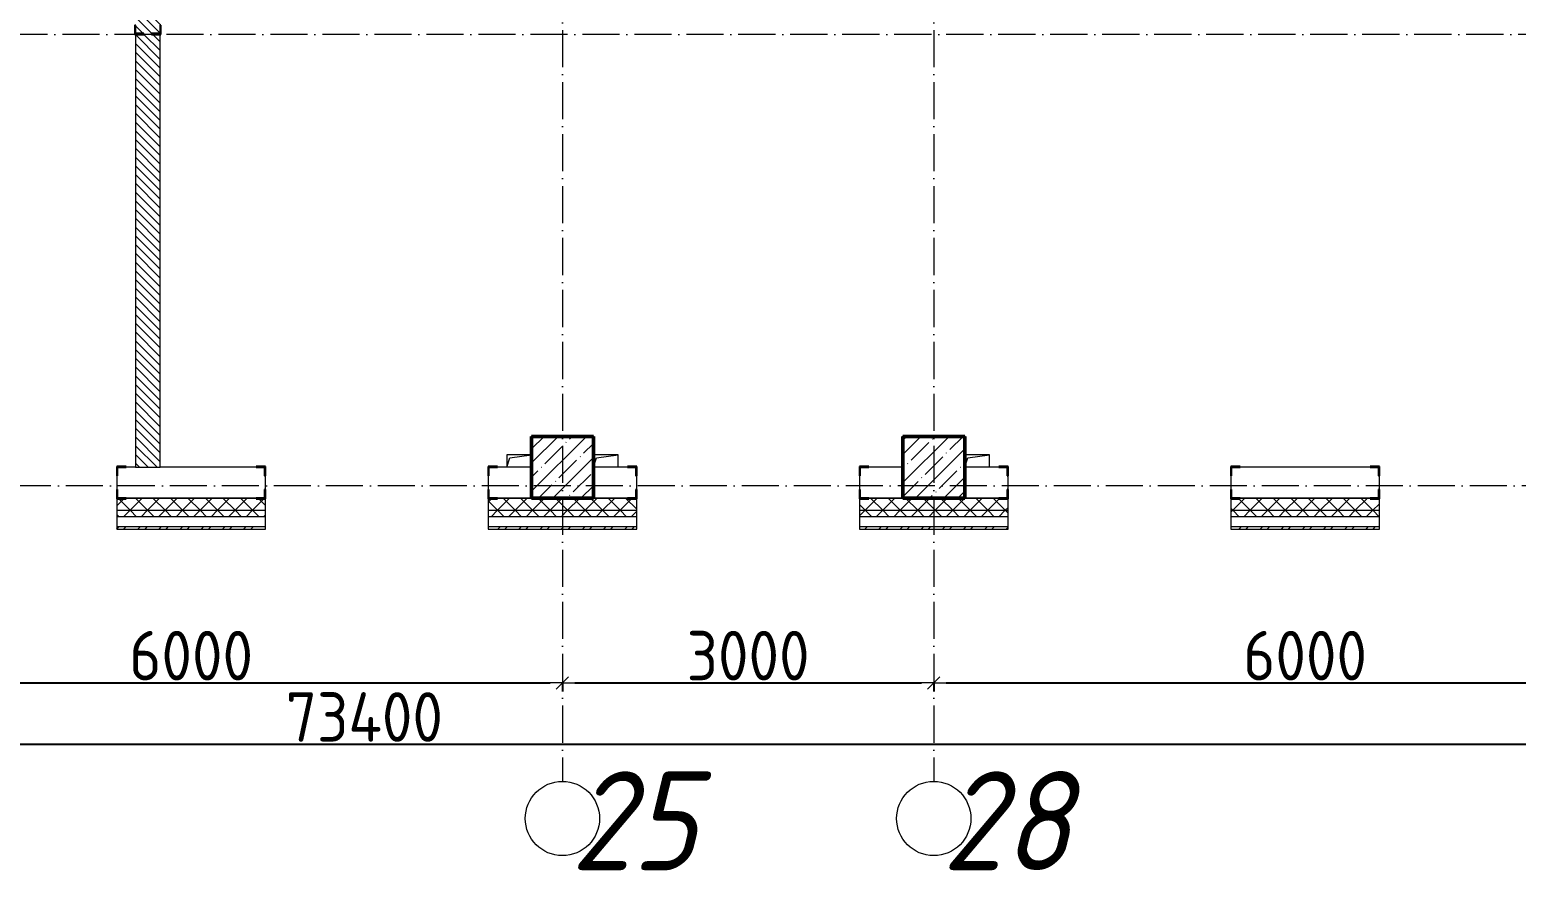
# Model space of a CAD drawing. Header units: millimetres. Extents: x -401725 to 250493, y 305116 to 802890.
# Drawn here: x 174075 to 186085, y 511189 to 517984 of the extents above; entities that cross this region are included whole.
import ezdxf

# ---------------------------------------------------------------- set-up
doc = ezdxf.new("R2010")
doc.units = ezdxf.units.MM
doc.linetypes.add('50_200_ШТРИХ_1Т_ш5_п1_п1_', pattern=[700, 500, -100, 0, -100])
for name, color, linetype, lineweight in [('A-____-____-DIMS', 7, 'Continuous', 9), ('A-GENM-____-MCUT', 7, 'Continuous', 25), ('A-GENM-____-OTLN', 7, 'Continuous', 9), ('A-GENM-____-OTLN-1', 7, 'Continuous', 25), ('A-WALL-____-MCUT', 7, 'Continuous', 13), ('A-WALL-____-MCUT-1', 7, 'Continuous', 9), ('A-WALL-____-PATT-1', 7, 'Continuous', 9), ('A-WALL-FNSH-MCUT-1', 7, 'Continuous', 9), ('S-COLS-____-MCUT', 7, 'Continuous', 50), ('S-COLS-____-OTLN', 7, 'Continuous', 9), ('S-GRID-____-IDEN', 7, 'Continuous', 9), ('S-GRID-____-OTLN-1', 7, '50_200_ШТРИХ_1Т_ш5_п1_п1_', 9)]:
    doc.layers.add(name, color=color, linetype=linetype, lineweight=lineweight)
doc.styles.add('ISOCPEUR_I_9', font='isocpeui.ttf', dxfattribs={"width": 0.9, "height": 250})
doc.styles.add('СПДС', font='isocpeur.ttf', dxfattribs={"width": 0.9})
doc.dimstyles.new('Размера А3', dxfattribs={"dimtxt": 200, "dimasz": 100, "dimexe": 70, "dimexo": 100, "dimgap": 20, "dimtad": 1, "dimdec": 0, "dimrnd": 10, "dimzin": 0, "dimdsep": 46, "dimtxsty": 'СПДС', "dimblk": 'ARROWHEAD_6', "dimcen": 1, "dimclrd": 256, "dimclre": 256, "dimclrt": 256, "dimazin": 0, "dimtfac": 1, "dimtdec": 0, "dimtmove": 2, "dimatfit": 3, "dimfxl": 1, "dimtolj": 1, "dimtzin": 0, "dimarcsym": 0})
pattern_1 = [(45, (142429.06, 459015.94), (-70.71068, 70.71068), []), (135, (142429.06, 459015.94), (-70.71068, -70.71068), [])]

# ---------------------------------------------------------------- blocks, each defined once
blk = doc.blocks.new('BSC_Колонна _Прямоугольная - 500х500-V14-АР1_План отверстий 3 этажа в осях 1-64_Ю-ЯЯ')
at = {"layer": 'S-COLS-____-OTLN'}
h = blk.add_hatch(dxfattribs=at)
h.set_pattern_fill('FP_21', color=256, style=0, pattern_type=2)
h.set_pattern_definition([(45, (-35950, -55431.04), (-114.04925, 114.04925), []), (45, (-35835.95, -55431.04), (-114.04925, 114.04925), [201.613, -40.323, 3.353, -36.97])])
h.paths.add_polyline_path([(-250, -250), (250, -250), (250, 250), (-250, 250), (-250, 178)], flags=0)
at = {"layer": 'S-COLS-____-MCUT'}
for p, q in [((250, 250), (-250, 250)), ((-250, 250), (-250, -250)), ((250, -250), (250, 250)), ((-250, -250), (250, -250))]:
    blk.add_line(p, q, dxfattribs=at)
blk = doc.blocks.new('BSC_Колонна _Прямоугольная - 500х500-V44-АР1_План отверстий 3 этажа в осях 1-64_Ю-ЯЯ')
at = {"layer": 'S-COLS-____-OTLN'}
h = blk.add_hatch(dxfattribs=at)
h.set_pattern_fill('FP_52', color=256, style=0, pattern_type=2)
h.set_pattern_definition([(45, (-38950, -55431.04), (-114.04925, 114.04925), []), (45, (-38835.95, -55431.04), (-114.04925, 114.04925), [201.613, -40.323, 3.353, -36.97])])
h.paths.add_polyline_path([(-250, -250), (250, -250), (250, 250), (-250, 250)], flags=0)
at = {"layer": 'S-COLS-____-MCUT'}
for p, q in [((250, 250), (-250, 250)), ((-250, 250), (-250, -250)), ((250, -250), (250, 250)), ((-250, -250), (250, -250))]:
    blk.add_line(p, q, dxfattribs=at)
blk = doc.blocks.new('Фахверк_СКБ_Уголок - 250_2700-27497298-АР1_План отверстий 3 этажа в осях 1-64_Ю-ЯЯ')
at = {"layer": 'A-GENM-____-MCUT'}
for p, q in [((200, 181), (125, 181)), ((125, 181), (125, 106)), ((131, 106), (131, 175)), ((131, 175), (200, 175)), ((200, 175), (200, 181)), ((125, 106), (131, 106)), ((131, -6), (125, -6)), ((125, -6), (125, -81)), ((125, -81), (200, -81)), ((131, -75), (131, -6)), ((200, -75), (131, -75)), ((200, -81), (200, -75))]:
    blk.add_line(p, q, dxfattribs=at)
blk = doc.blocks.new('Фахверк_СКБ_Уголок - 200_3960-28339211-АР1_План отверстий 3 этажа в осях 1-64_Ю-ЯЯ')
at = {"layer": 'A-GENM-____-MCUT'}
for p, q in [((125, 156), (50, 156)), ((50, 156), (50, 150)), ((50, 150), (119, 150)), ((119, 150), (119, 81)), ((125, 81), (125, 156)), ((119, 81), (125, 81)), ((125, 19), (119, 19)), ((119, 19), (119, -50)), ((125, -56), (125, 19)), ((119, -50), (50, -50)), ((50, -50), (50, -56)), ((50, -56), (125, -56))]:
    blk.add_line(p, q, dxfattribs=at)
blk = doc.blocks.new('AR_Отверстие прямоугольное _в плите_ - AR_Отверстие прямоугольное _в плите_-V178-АР1_План отверстий 3 этажа в осях 1-64_Ю-ЯЯ')
at = {"layer": 'A-GENM-____-OTLN'}
for p, q in [((100, 50), (-100, 50)), ((-100, -50), (-75, 25)), ((-75, 25), (100, 50)), ((100, -50), (100, 50))]:
    blk.add_line(p, q, dxfattribs=at)
blk = doc.blocks.new('AR_Отверстие прямоугольное _в плите_ - AR_Отверстие прямоугольное _в плите_-V185-АР1_План отверстий 3 этажа в осях 1-64_Ю-ЯЯ')
at = {"layer": 'A-GENM-____-OTLN'}
for p, q in [((100, 50), (-100, 50)), ((-100, 50), (-100, -50)), ((-100, -50), (-75, 25)), ((-75, 25), (100, 50))]:
    blk.add_line(p, q, dxfattribs=at)
blk = doc.blocks.new('Ось сетки - Круг_Ø6_00__ISO-2_5_0_9K_-25732049-АР1_План отверстий 3 этажа в осях 1-64_Ю-ЯЯ')
at = {"layer": 'S-GRID-____-IDEN'}
blk.add_circle((0, 0), 3, dxfattribs=at)
blk = doc.blocks.new('ARROWHEAD_6')
at = {"color": 0, "linetype": 'Continuous'}
for p, q in [((0, 0), (-1, 0)), ((-0.5, -0.5), (0.5, 0.5))]:
    blk.add_line(p, q, dxfattribs=at)
blk = doc.blocks.new('*D2574')
at = {"layer": 'A-____-____-DIMS', "lineweight": -2, "transparency": 16777216}
for p, q in [((172379, 512710), (172379, 512634)), ((172479, 512704), (178279, 512704)), ((178379, 512710), (178379, 512634))]:
    blk.add_line(p, q, dxfattribs=at)
at = {"layer": 'Defpoints', "color": 0, "transparency": 16777216}
for p in [(172379, 512810), (178379, 512810), (178379, 512704)]:
    blk.add_point(p, dxfattribs=at)
at = {"layer": 'A-____-____-DIMS', "lineweight": -2, "transparency": 16777216, "xscale": 100, "yscale": 100, "zscale": 100, "rotation": 180}
blk.add_blockref('ARROWHEAD_6', (172379, 512704), dxfattribs=at)
at = {"layer": 'A-____-____-DIMS', "lineweight": -2, "transparency": 16777216, "xscale": 100, "yscale": 100, "zscale": 100}
blk.add_blockref('ARROWHEAD_6', (178379, 512704), dxfattribs=at)
at = {"layer": 'A-____-____-DIMS', "transparency": 16777216, "insert": (175379, 512924), "char_height": 400, "attachment_point": 5, "style": 'СПДС'}
blk.add_mtext('\\A1;6000', dxfattribs=at)
blk = doc.blocks.new('*D2575')
at = {"layer": 'A-____-____-DIMS', "lineweight": -2, "transparency": 16777216}
for p, q in [((178379, 512710), (178379, 512634)), ((178479, 512704), (181279, 512704)), ((181379, 512710), (181379, 512634))]:
    blk.add_line(p, q, dxfattribs=at)
at = {"layer": 'Defpoints', "color": 0, "transparency": 16777216}
for p in [(178379, 512810), (181379, 512810), (181379, 512704)]:
    blk.add_point(p, dxfattribs=at)
at = {"layer": 'A-____-____-DIMS', "lineweight": -2, "transparency": 16777216, "xscale": 100, "yscale": 100, "zscale": 100, "rotation": 180}
blk.add_blockref('ARROWHEAD_6', (178379, 512704), dxfattribs=at)
at = {"layer": 'A-____-____-DIMS', "lineweight": -2, "transparency": 16777216, "xscale": 100, "yscale": 100, "zscale": 100}
blk.add_blockref('ARROWHEAD_6', (181379, 512704), dxfattribs=at)
at = {"layer": 'A-____-____-DIMS', "transparency": 16777216, "insert": (179879, 512924), "char_height": 400, "attachment_point": 5, "style": 'СПДС'}
blk.add_mtext('\\A1;3000', dxfattribs=at)
blk = doc.blocks.new('*D2576')
at = {"layer": 'A-____-____-DIMS', "lineweight": -2, "transparency": 16777216}
for p, q in [((181379, 512710), (181379, 512634)), ((181479, 512704), (187279, 512704)), ((187379, 512710), (187379, 512634))]:
    blk.add_line(p, q, dxfattribs=at)
at = {"layer": 'Defpoints', "color": 0, "transparency": 16777216}
for p in [(181379, 512810), (187379, 512810), (187379, 512704)]:
    blk.add_point(p, dxfattribs=at)
at = {"layer": 'A-____-____-DIMS', "lineweight": -2, "transparency": 16777216, "xscale": 100, "yscale": 100, "zscale": 100, "rotation": 180}
blk.add_blockref('ARROWHEAD_6', (181379, 512704), dxfattribs=at)
at = {"layer": 'A-____-____-DIMS', "lineweight": -2, "transparency": 16777216, "xscale": 100, "yscale": 100, "zscale": 100}
blk.add_blockref('ARROWHEAD_6', (187379, 512704), dxfattribs=at)
at = {"layer": 'A-____-____-DIMS', "transparency": 16777216, "insert": (184379, 512924), "char_height": 400, "attachment_point": 5, "style": 'СПДС'}
blk.add_mtext('\\A1;6000', dxfattribs=at)
blk = doc.blocks.new('*D2587')
at = {"layer": 'A-____-____-DIMS', "lineweight": -2, "transparency": 16777216}
for p, q in [((140079, 512214), (140079, 512138)), ((140179, 512208), (213379, 512208)), ((213479, 512214), (213479, 512138))]:
    blk.add_line(p, q, dxfattribs=at)
at = {"layer": 'Defpoints', "color": 0, "transparency": 16777216}
for p in [(140079, 512314), (213479, 512314), (213479, 512208)]:
    blk.add_point(p, dxfattribs=at)
at = {"layer": 'A-____-____-DIMS', "lineweight": -2, "transparency": 16777216, "xscale": 100, "yscale": 100, "zscale": 100, "rotation": 180}
blk.add_blockref('ARROWHEAD_6', (140079, 512208), dxfattribs=at)
at = {"layer": 'A-____-____-DIMS', "lineweight": -2, "transparency": 16777216, "xscale": 100, "yscale": 100, "zscale": 100}
blk.add_blockref('ARROWHEAD_6', (213479, 512208), dxfattribs=at)
at = {"layer": 'A-____-____-DIMS', "transparency": 16777216, "insert": (176779, 512428), "char_height": 400, "attachment_point": 5, "style": 'СПДС'}
blk.add_mtext('\\A1;73400', dxfattribs=at)

msp = doc.modelspace()

# ---------------------------------------------------------------- hatches: boundary and pattern name
at = {"layer": 'A-WALL-____-PATT-1'}
h = msp.add_hatch(dxfattribs=at)
h.set_pattern_fill('FP_9', color=256, style=0, pattern_type=2)
h.set_pattern_definition([(135, (142429.057, 459015.94), (-35.35534, -35.35534), [])])
h.paths.add_polyline_path([(175129.0567, 514446.983), (175129.0567, 517946.983), (175060.0567, 517946.983), (175060.0567, 517952.983), (175129.0567, 517952.983), (175129.0567, 521996.983), (174929.0567, 521996.983), (174929.0567, 517952.983), (174998.0567, 517952.983), (174998.0567, 517946.983), (174929.0567, 517946.983), (174929.0567, 514446.983), (175113.1201, 514446.983)], flags=0)
h = msp.add_hatch(dxfattribs=at)
h.set_pattern_fill('FP_4', color=256, style=0, pattern_type=2)
h.set_pattern_definition(pattern_1)
h.paths.add_polyline_path([(216648.5309, 514096.983), (216729.0567, 514096.983), (216729.0567, 514196.983), (210379.0567, 514196.983), (210379.0567, 514096.983), (213113.6023, 514096.983)], flags=0)
h.paths.add_polyline_path([(206043.7451, 514096.983), (206429.0567, 514096.983), (206429.0567, 514190.983), (206354.0567, 514190.983), (206354.0567, 514196.983), (205404.0567, 514196.983), (205404.0567, 514190.983), (205329.0567, 514190.983), (205329.0567, 514096.983), (205679.0567, 514096.983)], flags=0)
h.paths.add_polyline_path([(207811.2094, 514096.983), (209379.0567, 514096.983), (209379.0567, 514196.983), (207504.0567, 514196.983), (207504.0567, 514190.983), (207429.0567, 514190.983), (207429.0567, 514096.983)], flags=0)
h.paths.add_polyline_path([(202404.0567, 514096.983), (203529.0567, 514096.983), (203529.0567, 514190.983), (203454.0567, 514190.983), (203454.0567, 514196.983), (202404.0567, 514196.983), (202404.0567, 514190.983), (202329.0567, 514190.983), (202329.0567, 514096.983), (202335.0567, 514096.983)], flags=0)
h.paths.add_polyline_path([(200529.0567, 514096.983), (200529.0567, 514190.983), (200454.0567, 514190.983), (200454.0567, 514196.983), (199404.0567, 514196.983), (199404.0567, 514190.983), (199329.0567, 514190.983), (199329.0567, 514096.983), (199857.6201, 514096.983)], flags=0)
h.paths.add_polyline_path([(196404.0567, 514096.983), (197529.0567, 514096.983), (197529.0567, 514190.983), (197454.0567, 514190.983), (197454.0567, 514196.983), (196404.0567, 514196.983), (196404.0567, 514190.983), (196329.0567, 514190.983), (196329.0567, 514096.983)], flags=0)
h.paths.add_polyline_path([(194454.0567, 514096.983), (194529.0567, 514096.983), (194529.0567, 514190.983), (194454.0567, 514190.983), (194454.0567, 514196.983), (193404.0567, 514196.983), (193404.0567, 514190.983), (193329.0567, 514190.983), (193329.0567, 514096.983), (193671.4951, 514096.983)], flags=0)
h.paths.add_polyline_path([(190679.0567, 514096.983), (191529.0567, 514096.983), (191529.0567, 514190.983), (191454.0567, 514190.983), (191454.0567, 514196.983), (190404.0567, 514196.983), (190404.0567, 514190.983), (190329.0567, 514190.983), (190329.0567, 514096.983), (190404.0567, 514096.983)], flags=0)
h.paths.add_polyline_path([(188369.1023, 514096.983), (188529.0567, 514096.983), (188529.0567, 514190.983), (188454.0567, 514190.983), (188454.0567, 514196.983), (186854.0567, 514196.983), (186854.0567, 514190.983), (186779.0567, 514190.983), (186779.0567, 514096.983), (187485.3701, 514096.983)], flags=0)
h.paths.add_polyline_path([(184834.1737, 514096.983), (184979.0567, 514096.983), (184979.0567, 514190.983), (184904.0567, 514190.983), (184904.0567, 514196.983), (183854.0567, 514196.983), (183854.0567, 514190.983), (183779.0567, 514190.983), (183779.0567, 514096.983)], flags=0)
h.paths.add_polyline_path([(181979.0567, 514096.983), (181979.0567, 514190.983), (181904.0567, 514190.983), (181904.0567, 514196.983), (180854.0567, 514196.983), (180854.0567, 514190.983), (180779.0567, 514190.983), (180779.0567, 514096.983), (181299.2451, 514096.983)], flags=0)
h.paths.add_polyline_path([(178648.0487, 514096.983), (178979.0567, 514096.983), (178979.0567, 514190.983), (178904.0567, 514190.983), (178904.0567, 514196.983), (177854.0567, 514196.983), (177854.0567, 514190.983), (177779.0567, 514190.983), (177779.0567, 514096.983), (178206.1826, 514096.983)], flags=0)
h.paths.add_polyline_path([(174854.0567, 514096.983), (175979.0567, 514096.983), (175979.0567, 514190.983), (175904.0567, 514190.983), (175904.0567, 514196.983), (174854.0567, 514196.983), (174854.0567, 514190.983), (174779.0567, 514190.983), (174779.0567, 514096.983), (174785.0567, 514096.983)], flags=0)
h.paths.add_polyline_path([(171779.0567, 514096.983), (172979.0567, 514096.983), (172979.0567, 514190.983), (172904.0567, 514190.983), (172904.0567, 514196.983), (171854.0567, 514196.983), (171854.0567, 514190.983), (171779.0567, 514190.983)], flags=0)
h.paths.add_polyline_path([(169979.0567, 514096.983), (169979.0567, 514190.983), (169904.0567, 514190.983), (169904.0567, 514196.983), (168854.0567, 514196.983), (168854.0567, 514190.983), (168779.0567, 514190.983), (168779.0567, 514096.983), (169810.7272, 514096.983)], flags=0)
h.paths.add_polyline_path([(165854.0567, 514096.983), (166979.0567, 514096.983), (166979.0567, 514190.983), (166904.0567, 514190.983), (166904.0567, 514196.983), (165854.0567, 514196.983), (165854.0567, 514190.983), (165779.0567, 514190.983), (165779.0567, 514096.983), (165785.0567, 514096.983)], flags=0)
h.paths.add_polyline_path([(163979.0567, 514096.983), (163979.0567, 514190.983), (163904.0567, 514190.983), (163904.0567, 514196.983), (162854.0567, 514196.983), (162854.0567, 514190.983), (162779.0567, 514190.983), (162779.0567, 514096.983), (163904.0567, 514096.983)], flags=0)
h.paths.add_polyline_path([(160629.0567, 514096.983), (160979.0567, 514096.983), (160979.0567, 514190.983), (160904.0567, 514190.983), (160904.0567, 514196.983), (159854.0567, 514196.983), (159854.0567, 514190.983), (159779.0567, 514190.983), (159779.0567, 514096.983), (160129.0567, 514096.983)], flags=0)
h.paths.add_polyline_path([(158779.0567, 514096.983), (158779.0567, 514190.983), (158704.0567, 514190.983), (158704.0567, 514196.983), (148979.0567, 514196.983), (148979.0567, 514096.983), (158322.2094, 514096.983)], flags=0)
h.paths.add_polyline_path([(147979.0567, 514096.983), (147979.0567, 514196.983), (139979.0567, 514196.983), (139979.0567, 514096.983), (145949.9594, 514096.983)], flags=0)
h = msp.add_hatch(dxfattribs=at)
h.set_pattern_fill('FP_4', color=256, style=0, pattern_type=2)
h.set_pattern_definition(pattern_1)
h.paths.add_polyline_path([(216729.0567, 514046.983), (216729.0567, 514096.983), (210379.0567, 514096.983), (210379.0567, 514046.983), (216648.5309, 514046.983)], flags=0)
h.paths.add_polyline_path([(209379.0567, 514046.983), (209379.0567, 514096.983), (207429.0567, 514096.983), (207429.0567, 514046.983), (207811.2094, 514046.983)], flags=0)
h.paths.add_polyline_path([(203529.0567, 514046.983), (203529.0567, 514096.983), (202329.0567, 514096.983), (202329.0567, 514046.983), (202508.8166, 514046.983)], flags=0)
h.paths.add_polyline_path([(206043.7451, 514046.983), (206429.0567, 514046.983), (206429.0567, 514096.983), (205329.0567, 514096.983), (205329.0567, 514046.983)], flags=0)
h.paths.add_polyline_path([(199857.6201, 514046.983), (200529.0567, 514046.983), (200529.0567, 514096.983), (199329.0567, 514096.983), (199329.0567, 514046.983)], flags=0)
h.paths.add_polyline_path([(197529.0567, 514046.983), (197529.0567, 514096.983), (196329.0567, 514096.983), (196329.0567, 514046.983), (197206.4237, 514046.983)], flags=0)
h.paths.add_polyline_path([(194529.0567, 514046.983), (194529.0567, 514096.983), (193329.0567, 514096.983), (193329.0567, 514046.983), (193671.4951, 514046.983)], flags=0)
h.paths.add_polyline_path([(191529.0567, 514046.983), (191529.0567, 514096.983), (190329.0567, 514096.983), (190329.0567, 514046.983), (191020.2987, 514046.983)], flags=0)
h.paths.add_polyline_path([(188529.0567, 514046.983), (188529.0567, 514096.983), (186779.0567, 514096.983), (186779.0567, 514046.983), (188369.1023, 514046.983)], flags=0)
h.paths.add_polyline_path([(184979.0567, 514046.983), (184979.0567, 514096.983), (183779.0567, 514096.983), (183779.0567, 514046.983), (184834.1737, 514046.983)], flags=0)
h.paths.add_polyline_path([(181979.0567, 514046.983), (181979.0567, 514096.983), (180779.0567, 514096.983), (180779.0567, 514046.983), (181299.2451, 514046.983)], flags=0)
h.paths.add_polyline_path([(178979.0567, 514046.983), (178979.0567, 514096.983), (177779.0567, 514096.983), (177779.0567, 514046.983), (178648.0487, 514046.983)], flags=0)
h.paths.add_polyline_path([(174779.0567, 514046.983), (175979.0567, 514046.983), (175979.0567, 514096.983), (174779.0567, 514096.983)], flags=0)
h.paths.add_polyline_path([(172461.9237, 514046.983), (172979.0567, 514046.983), (172979.0567, 514096.983), (171779.0567, 514096.983), (171779.0567, 514046.983)], flags=0)
h.paths.add_polyline_path([(169810.7272, 514046.983), (169979.0567, 514046.983), (169979.0567, 514096.983), (168779.0567, 514096.983), (168779.0567, 514046.983), (168926.9951, 514046.983)], flags=0)
h.paths.add_polyline_path([(166979.0567, 514046.983), (166979.0567, 514096.983), (165779.0567, 514096.983), (165779.0567, 514046.983), (166275.7987, 514046.983)], flags=0)
h.paths.add_polyline_path([(163624.6022, 514046.983), (163979.0567, 514046.983), (163979.0567, 514096.983), (162779.0567, 514096.983), (162779.0567, 514046.983)], flags=0)
h.paths.add_polyline_path([(160973.4058, 514046.983), (160979.0567, 514046.983), (160979.0567, 514096.983), (159779.0567, 514096.983), (159779.0567, 514046.983), (160089.6737, 514046.983)], flags=0)
h.paths.add_polyline_path([(158322.2094, 514046.983), (158779.0567, 514046.983), (158779.0567, 514096.983), (148979.0567, 514096.983), (148979.0567, 514046.983), (156554.7451, 514046.983)], flags=0)
h.paths.add_polyline_path([(147979.0567, 514046.983), (147979.0567, 514096.983), (139879.0567, 514096.983), (139879.0567, 514046.983), (145949.9594, 514046.983)], flags=0)
h = msp.add_hatch(dxfattribs=at)
h.set_pattern_fill('FP_6', color=256, style=0, pattern_type=2)
h.set_pattern_definition([(45, (142429.06, 459015.94), (-85.53659, 85.53659), []), (45, (142486.08, 459015.94), (-85.53659, 85.53659), [])])
h.paths.add_polyline_path([(187485.3701, 513946.983), (187644.0567, 513946.983), (187644.0567, 513966.983), (186779.0567, 513966.983), (186779.0567, 513946.983)], flags=0)
h.paths.add_polyline_path([(184979.0567, 513946.983), (184979.0567, 513966.983), (183779.0567, 513966.983), (183779.0567, 513946.983), (184834.1737, 513946.983)], flags=0)
h.paths.add_polyline_path([(181979.0567, 513946.983), (181979.0567, 513966.983), (180779.0567, 513966.983), (180779.0567, 513946.983), (181299.2451, 513946.983)], flags=0)
h.paths.add_polyline_path([(178979.0567, 513946.983), (178979.0567, 513966.983), (177779.0567, 513966.983), (177779.0567, 513946.983), (178648.0487, 513946.983)], flags=0)
h.paths.add_polyline_path([(175979.0567, 513946.983), (175979.0567, 513966.983), (174779.0567, 513966.983), (174779.0567, 513946.983), (175113.1201, 513946.983)], flags=0)
h.paths.add_polyline_path([(172461.9237, 513946.983), (172979.0567, 513946.983), (172979.0567, 513966.983), (171779.0567, 513966.983), (171779.0567, 513946.983)], flags=0)
h.paths.add_polyline_path([(169810.7272, 513946.983), (169979.0567, 513946.983), (169979.0567, 513966.983), (168779.0567, 513966.983), (168779.0567, 513946.983), (168926.9951, 513946.983)], flags=0)
h.paths.add_polyline_path([(165779.0567, 513946.983), (166979.0567, 513946.983), (166979.0567, 513966.983), (165779.0567, 513966.983)], flags=0)
h.paths.add_polyline_path([(162779.0567, 513946.983), (163979.0567, 513946.983), (163979.0567, 513966.983), (162779.0567, 513966.983)], flags=0)
h.paths.add_polyline_path([(159779.0567, 513946.983), (160979.0567, 513946.983), (160979.0567, 513966.983), (159779.0567, 513966.983)], flags=0)
h.paths.add_polyline_path([(158779.0567, 513946.983), (158779.0567, 513966.983), (148979.0567, 513966.983), (148979.0567, 513946.983), (158322.2094, 513946.983)], flags=0)
h.paths.add_polyline_path([(147979.0567, 513946.983), (147979.0567, 513966.983), (139749.0567, 513966.983), (139749.0567, 513946.983), (145949.9594, 513946.983)], flags=0)

# ---------------------------------------------------------------- linework, layer by layer
for points in [[(178129.0567, 514446.983), (178129.0567, 514696.983), (178629.0567, 514696.983), (178629.0567, 514446.983)], [(181129.0567, 514446.983), (181129.0567, 514696.983), (181629.0567, 514696.983), (181629.0567, 514446.983)]]:
    msp.add_lwpolyline(points)
at = {"layer": 'A-WALL-____-MCUT'}
for p, q in [((174929.0567, 517946.983), (174929.0567, 514446.983)), ((175129.0567, 514446.983), (175129.0567, 517946.983)), ((174929.0567, 514446.983), (174854.0567, 514446.983)), ((175904.0567, 514446.983), (175129.0567, 514446.983)), ((178129.0567, 514446.983), (177854.0567, 514446.983)), ((178904.0567, 514446.983), (178629.0567, 514446.983)), ((181129.0567, 514446.983), (180854.0567, 514446.983)), ((181904.0567, 514446.983), (181629.0567, 514446.983)), ((184904.0567, 514446.983), (183854.0567, 514446.983)), ((174779.0567, 514377.983), (174779.0567, 514265.983)), ((175979.0567, 514265.983), (175979.0567, 514377.983)), ((177779.0567, 514377.983), (177779.0567, 514265.983)), ((178979.0567, 514265.983), (178979.0567, 514377.983)), ((180779.0567, 514377.983), (180779.0567, 514265.983)), ((181979.0567, 514265.983), (181979.0567, 514377.983)), ((183779.0567, 514377.983), (183779.0567, 514265.983)), ((184979.0567, 514265.983), (184979.0567, 514377.983)), ((174779.0567, 514190.983), (174779.0567, 513966.983)), ((175979.0567, 513966.983), (175979.0567, 514190.983)), ((177779.0567, 514190.983), (177779.0567, 513966.983)), ((178979.0567, 513966.983), (178979.0567, 514190.983)), ((180779.0567, 514190.983), (180779.0567, 513966.983)), ((181979.0567, 513966.983), (181979.0567, 514190.983)), ((183779.0567, 514190.983), (183779.0567, 513966.983)), ((184979.0567, 513966.983), (184979.0567, 514190.983)), ((174779.0567, 513966.983), (175979.0567, 513966.983)), ((177779.0567, 513966.983), (178979.0567, 513966.983)), ((180779.0567, 513966.983), (181979.0567, 513966.983)), ((183779.0567, 513966.983), (184979.0567, 513966.983))]:
    msp.add_line(p, q, dxfattribs=at)
at = {"layer": 'A-WALL-____-MCUT-1'}
for p, q in [((174929.0567, 514446.983), (175129.0567, 514446.983)), ((175904.0567, 514196.983), (174854.0567, 514196.983)), ((174854.0567, 514196.983), (175904.0567, 514196.983)), ((178129.0567, 514196.983), (177854.0567, 514196.983)), ((177854.0567, 514196.983), (178129.0567, 514196.983)), ((178904.0567, 514196.983), (178629.0567, 514196.983)), ((178629.0567, 514196.983), (178904.0567, 514196.983)), ((181129.0567, 514196.983), (180854.0567, 514196.983)), ((180854.0567, 514196.983), (181129.0567, 514196.983)), ((181904.0567, 514196.983), (181629.0567, 514196.983)), ((181629.0567, 514196.983), (181904.0567, 514196.983)), ((184904.0567, 514196.983), (183854.0567, 514196.983)), ((183854.0567, 514196.983), (184904.0567, 514196.983)), ((175979.0567, 514096.983), (174779.0567, 514096.983)), ((175979.0567, 514046.983), (174779.0567, 514046.983)), ((178979.0567, 514096.983), (177779.0567, 514096.983)), ((178979.0567, 514046.983), (177779.0567, 514046.983)), ((181979.0567, 514096.983), (180779.0567, 514096.983)), ((181979.0567, 514046.983), (180779.0567, 514046.983)), ((184979.0567, 514096.983), (183779.0567, 514096.983)), ((184979.0567, 514046.983), (183779.0567, 514046.983))]:
    msp.add_line(p, q, dxfattribs=at)
at = {"layer": 'A-WALL-FNSH-MCUT-1'}
for p, q in [((174779.0567, 513966.983), (174779.0567, 513966.983)), ((174779.0567, 513966.983), (174779.0567, 513946.983)), ((174779.0567, 513946.983), (175979.0567, 513946.983)), ((175979.0567, 513946.983), (175979.0567, 513966.983)), ((177779.0567, 513966.983), (177779.0567, 513966.983)), ((177779.0567, 513966.983), (177779.0567, 513946.983)), ((177779.0567, 513946.983), (178979.0567, 513946.983)), ((178979.0567, 513946.983), (178979.0567, 513966.983)), ((180779.0567, 513966.983), (180779.0567, 513946.983)), ((180779.0567, 513946.983), (181979.0567, 513946.983)), ((181979.0567, 513946.983), (181979.0567, 513966.983)), ((183779.0567, 513966.983), (183779.0567, 513966.983)), ((183779.0567, 513966.983), (183779.0567, 513946.983)), ((183779.0567, 513946.983), (184979.0567, 513946.983)), ((184979.0567, 513946.983), (184979.0567, 513966.983))]:
    msp.add_line(p, q, dxfattribs=at)
at = {"layer": 'S-GRID-____-OTLN-1', "color": 251, "ltscale": 0.6, "true_color": 0x636466}
for p, q in [((178379.0567, 549908.7924), (178379.0567, 511907.5288)), ((181379.0567, 549908.7924), (181379.0567, 511907.5288)), ((217909.0972, 517946.983), (137760.2865, 517946.983)), ((246503.4633, 514296.983), (137760.2865, 514296.983))]:
    msp.add_line(p, q, dxfattribs=at)

# ---------------------------------------------------------------- block references
at = {"layer": 'A-GENM-____-OTLN'}
for name, p in [('AR_Отверстие прямоугольное _в плите_ - AR_Отверстие прямоугольное _в плите_-V185-АР1_План отверстий 3 этажа в осях 1-64_Ю-ЯЯ', (178029.0567, 514496.983)), ('AR_Отверстие прямоугольное _в плите_ - AR_Отверстие прямоугольное _в плите_-V178-АР1_План отверстий 3 этажа в осях 1-64_Ю-ЯЯ', (178729.0567, 514496.983)), ('AR_Отверстие прямоугольное _в плите_ - AR_Отверстие прямоугольное _в плите_-V178-АР1_План отверстий 3 этажа в осях 1-64_Ю-ЯЯ', (181729.0567, 514496.983))]:
    msp.add_blockref(name, p, dxfattribs=at)
at = {"layer": 'A-GENM-____-OTLN-1'}
for name, p, rotation in [('Фахверк_СКБ_Уголок - 200_3960-28339211-АР1_План отверстий 3 этажа в осях 1-64_Ю-ЯЯ', (174979.0567, 518071.983), 269.9999999999999), ('Фахверк_СКБ_Уголок - 250_2700-27497298-АР1_План отверстий 3 этажа в осях 1-64_Ю-ЯЯ', (176104.0567, 514371.983), 180), ('Фахверк_СКБ_Уголок - 250_2700-27497298-АР1_План отверстий 3 этажа в осях 1-64_Ю-ЯЯ', (179104.0567, 514371.983), 180), ('Фахверк_СКБ_Уголок - 250_2700-27497298-АР1_План отверстий 3 этажа в осях 1-64_Ю-ЯЯ', (182104.0567, 514371.983), 180), ('Фахверк_СКБ_Уголок - 250_2700-27497298-АР1_План отверстий 3 этажа в осях 1-64_Ю-ЯЯ', (185104.0567, 514371.983), 180)]:
    msp.add_blockref(name, p, dxfattribs=dict(at, rotation=rotation))
for p in [(174654.0567, 514271.983), (177654.0567, 514271.983), (180654.0567, 514271.983), (183654.0567, 514271.983)]:
    msp.add_blockref('Фахверк_СКБ_Уголок - 250_2700-27497298-АР1_План отверстий 3 этажа в осях 1-64_Ю-ЯЯ', p, dxfattribs=at)
at = {"layer": 'S-COLS-____-OTLN'}
for name, p in [('BSC_Колонна _Прямоугольная - 500х500-V14-АР1_План отверстий 3 этажа в осях 1-64_Ю-ЯЯ', (178379.0567, 514446.983)), ('BSC_Колонна _Прямоугольная - 500х500-V44-АР1_План отверстий 3 этажа в осях 1-64_Ю-ЯЯ', (181379.0567, 514446.983))]:
    msp.add_blockref(name, p, dxfattribs=at)
at = {"layer": 'S-GRID-____-IDEN', "xscale": 99.99999999999993, "yscale": 99.99999999999993, "zscale": 99.99999999999993, "rotation": 180}
for p in [(178379.0567, 511607.5288), (181379.0567, 511607.5288)]:
    msp.add_blockref('Ось сетки - Круг_Ø6_00__ISO-2_5_0_9K_-25732049-АР1_План отверстий 3 этажа в осях 1-64_Ю-ЯЯ', p, dxfattribs=at)

# ---------------------------------------------------------------- texts
at = {"layer": 'S-GRID-____-IDEN', "char_height": 800, "width": 404.0505, "attachment_point": 1, "style": 'ISOCPEUR_I_9'}
for s, insert in [('25', (178446.3502, 511988.7161)), ('28', (181446.3502, 511988.7161))]:
    msp.add_mtext(s, dxfattribs=dict(at, insert=insert))

# ---------------------------------------------------------------- dimensions: what is measured, and where the dimension line sits
at = {"layer": 'A-____-____-DIMS'}
for base, p1, p2, picture, middle in [((178379.0567, 512704.4081), (172379.0567, 512810.4741), (178379.0567, 512810.4741), '*D2574', (175379.0567, 512924.4081)), ((181379.0567, 512704.4081), (178379.0567, 512810.4741), (181379.0567, 512810.4741), '*D2575', (179879.0567, 512924.4081)), ((187379.0567, 512704.4081), (181379.0567, 512810.4741), (187379.0567, 512810.4741), '*D2576', (184379.0567, 512924.4081)), ((213479.0567, 512207.6078), (140079.0567, 512313.6738), (213479.0567, 512313.6738), '*D2587', (176779.0567, 512427.6078))]:
    dim = msp.add_linear_dim(base=base, p1=p1, p2=p2, dimstyle='Размера А3', override={"dimtxt": 400}, dxfattribs=at)
    dim.commit()
    dim.dimension.update_dxf_attribs({"geometry": picture, "text_midpoint": middle})

doc.saveas('drawing.dxf')
